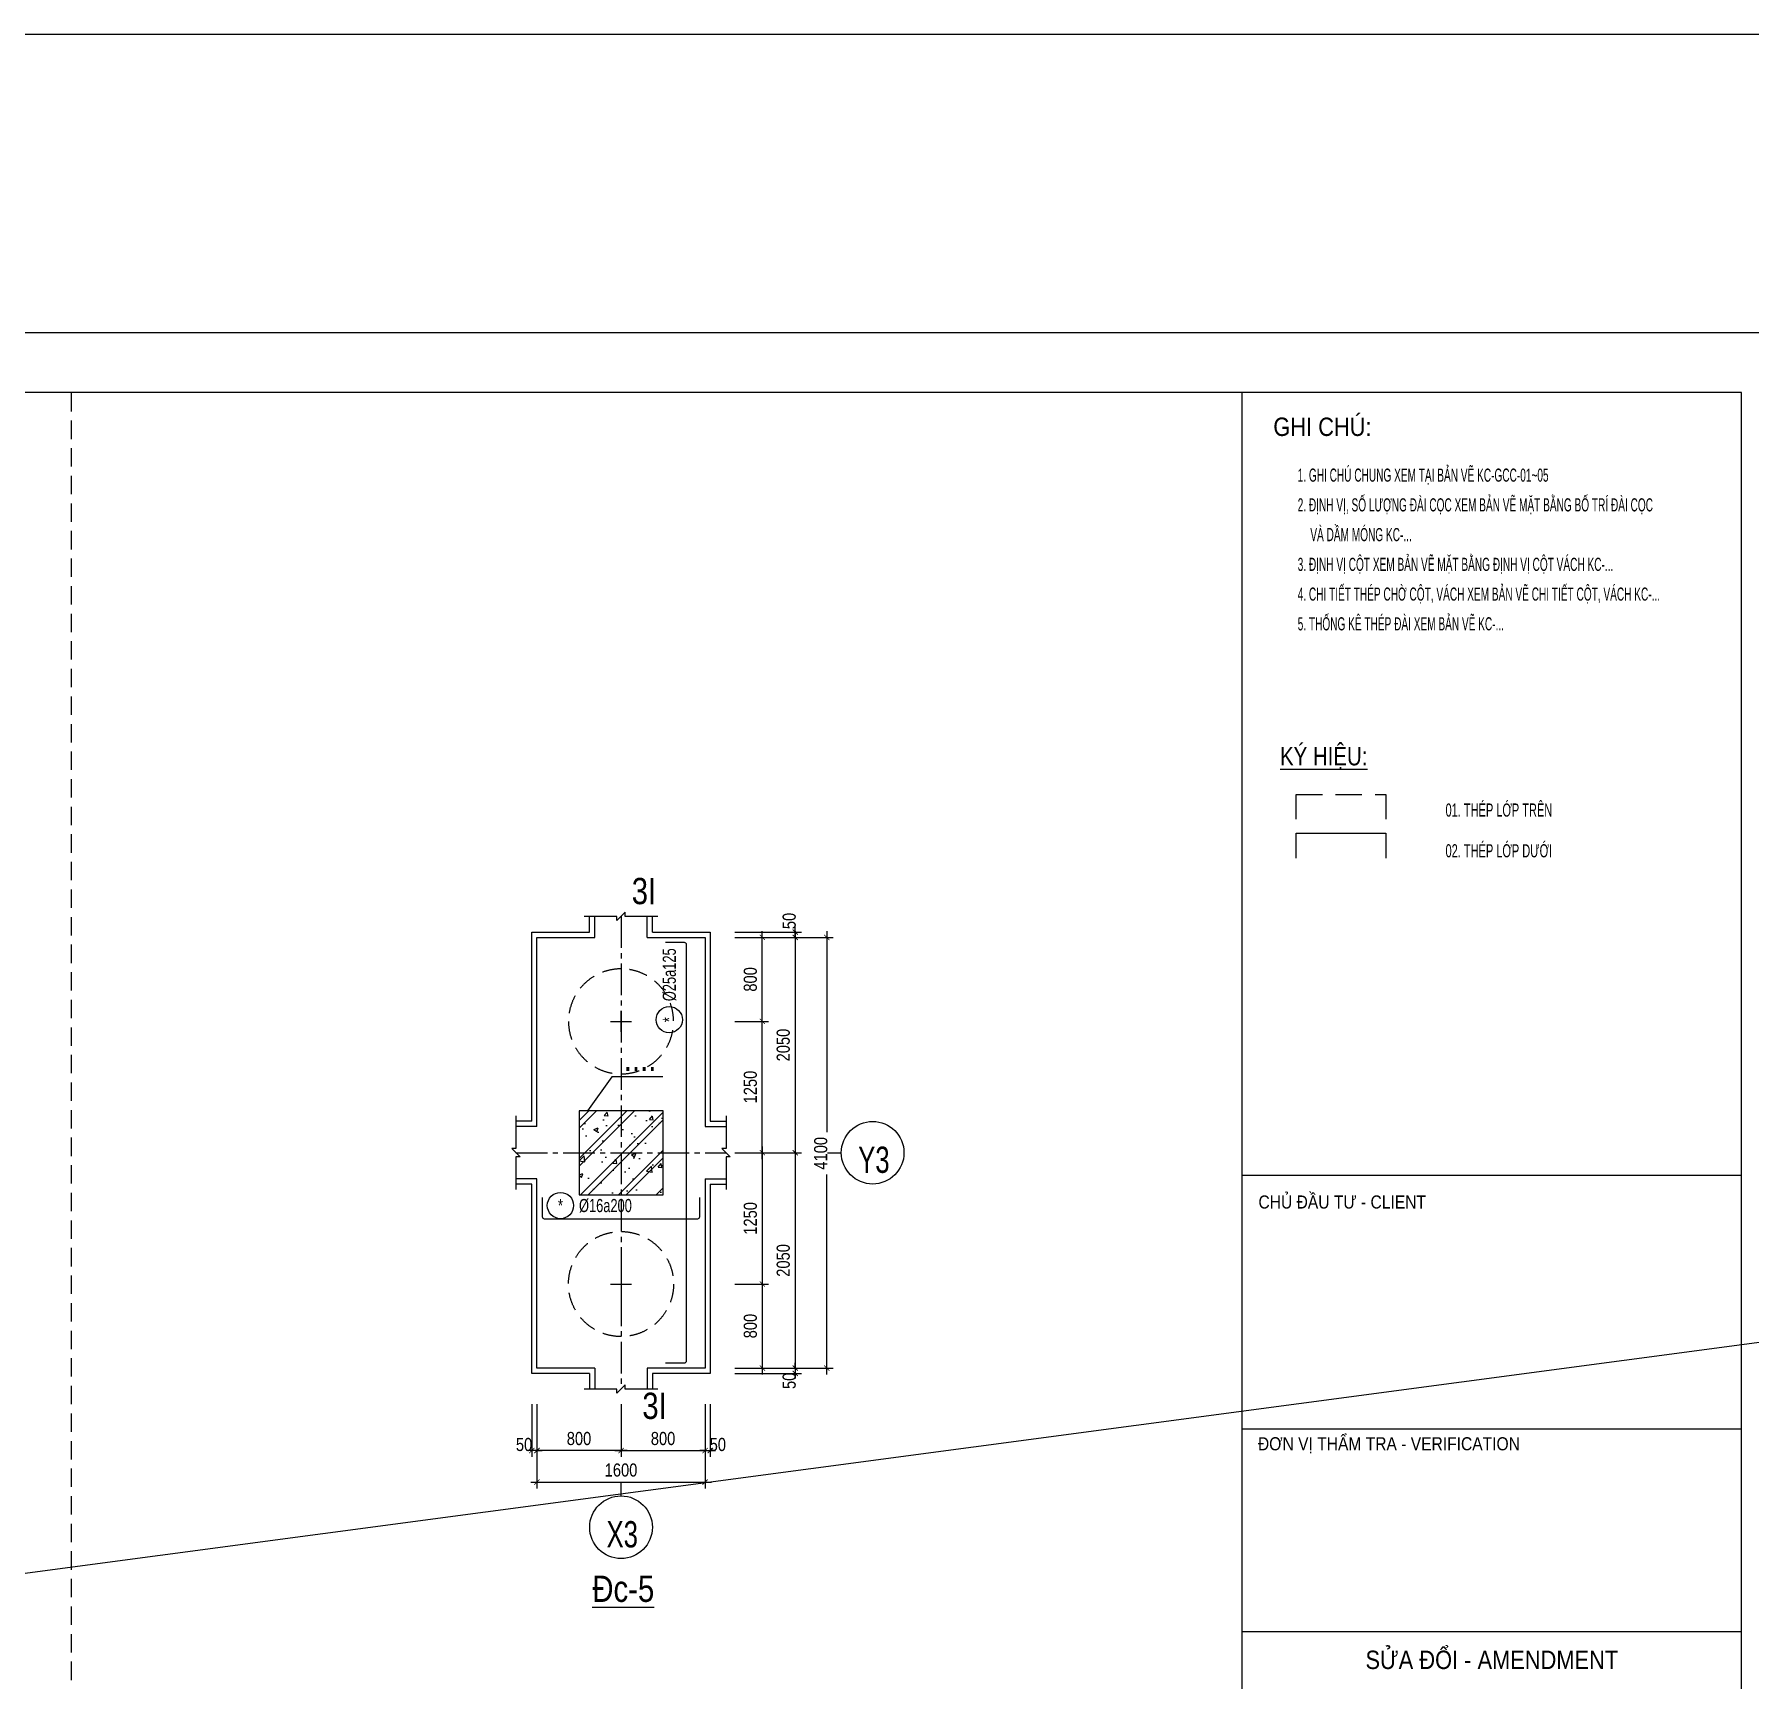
# Model space of a CAD drawing. Extents: x 71 to 2424299, y -14 to 1061502.
# Drawn here: x 1209357 to 1217521, y 494969 to 502800 of the extents above; entities that cross this region are included whole.
import ezdxf
from ezdxf.enums import TextEntityAlignment as Align

# ---------------------------------------------------------------- set-up
doc = ezdxf.new("R2010")
doc.units = 0
doc.header["$LTSCALE"] = 1000
doc.header["$MEASUREMENT"] = 0
doc.header["$PDMODE"] = 3
doc.linetypes.add('CENTER2', pattern=[1.125, 0.75, -0.125, 0.125, -0.125])
doc.linetypes.add('HIDDEN', pattern=[0.375, 0.25, -0.125])
doc.layers.get('0').update_dxf_attribs({"linetype": 'CONTINUOUS'})
doc.layers.get('Defpoints').update_dxf_attribs({"linetype": 'CONTINUOUS'})
for name, color, linetype in [('CDC -TEXT KHUNG', 7, 'CONTINUOUS'), ('CDC-KHUNGTEN', 7, 'CONTINUOUS'), ('CDC.01.AXIS', 160, 'CENTER2'), ('CDC.02.DIM', 1, 'CONTINUOUS'), ('CDC.03.BORDER', 3, 'CONTINUOUS'), ('CDC.04.HIDDEN', 8, 'HIDDEN'), ('CDC.05.STEEL', 4, 'CONTINUOUS'), ('CDC.06.TEXT', 2, 'CONTINUOUS'), ('CDC.09.COLUMN', 4, 'CONTINUOUS'), ('CDC.10.HATCH', 9, 'CONTINUOUS'), ('CDC.11.NOTE', 8, 'CONTINUOUS'), ('CDC.12.PILE', 7, 'CONTINUOUS'), ('CDC.14.STEELNUM', 9, 'CONTINUOUS'), ('KCS_CHI', 1, 'CONTINUOUS')]:
    doc.layers.add(name, color=color, linetype=linetype)
doc.styles.add('ARIAL', font='arial.ttf', dxfattribs={"width": 0.8})
doc.styles.add('KT CDC', font='arial.ttf', dxfattribs={"width": 0.85, "height": 200})
doc.styles.add('ROMANS', font='arial.ttf', dxfattribs={"width": 0.55})
doc.dimstyles.new('50', dxfattribs={"dimscale": 25, "dimtxt": 2.5, "dimasz": 1, "dimexe": 1.2, "dimexo": 0, "dimgap": 1, "dimtad": 1, "dimdec": 0, "dimlfac": 2, "dimdsep": 46, "dimtxsty": 'ARIAL', "dimblk": 'ARCHTICK', "dimcen": 1, "dimdle": 1.2, "dimclrd": 1, "dimclre": 1, "dimclrt": 2, "dimadec": 0, "dimazin": 0, "dimtfac": 0.00072, "dimtdec": 0, "dimtix": 1, "dimtmove": 2, "dimatfit": 3, "dimfxl": 1, "dimtolj": 1, "dimarcsym": 0})

# ---------------------------------------------------------------- blocks, each defined once
blk = doc.blocks.new('_ArchTick')
at = {"color": 0, "linetype": 'ByBlock', "const_width": 0.15}
blk.add_lwpolyline([(-0.5, -0.5), (0.5, 0.5)], dxfattribs=at)
blk = doc.blocks.new('*D1385')
at = {"layer": 'CDC.02.DIM', "color": 1, "lineweight": -2, "transparency": 16777216}
for p, q in [((1212690, 498502), (1213008.2, 498502)), ((1212978.2, 498532), (1212978.2, 497447)), ((1212690, 497477), (1213008.2, 497477))]:
    blk.add_line(p, q, dxfattribs=at)
at = {"layer": 'Defpoints', "color": 0, "transparency": 16777216}
for p in [(1212690, 498502), (1212690, 497477), (1212978.2, 497477)]:
    blk.add_point(p, dxfattribs=at)
at = {"layer": 'CDC.02.DIM', "color": 1, "lineweight": -2, "transparency": 16777216, "xscale": 25, "yscale": 25, "zscale": 25}
for p, rotation in [((1212978.2, 498502), 90), ((1212978.2, 497477), 270)]:
    blk.add_blockref('_ArchTick', p, dxfattribs=dict(at, rotation=rotation))
at = {"layer": 'CDC.02.DIM', "color": 2, "transparency": 16777216, "insert": (1212921.3, 497989.5), "char_height": 62.5, "attachment_point": 5, "rotation": 90, "style": 'ARIAL'}
blk.add_mtext('\\A1;2050', dxfattribs=at)
blk = doc.blocks.new('*D1386')
at = {"layer": 'CDC.02.DIM', "color": 1, "lineweight": -2, "transparency": 16777216}
for p, q in [((1212690, 497477), (1213008.2, 497477)), ((1212978.2, 497507), (1212978.2, 496422)), ((1212690, 496452), (1213008.2, 496452))]:
    blk.add_line(p, q, dxfattribs=at)
at = {"layer": 'Defpoints', "color": 0, "transparency": 16777216}
for p in [(1212690, 497477), (1212690, 496452), (1212978.2, 496452)]:
    blk.add_point(p, dxfattribs=at)
at = {"layer": 'CDC.02.DIM', "color": 1, "lineweight": -2, "transparency": 16777216, "xscale": 25, "yscale": 25, "zscale": 25}
for p, rotation in [((1212978.2, 497477), 90), ((1212978.2, 496452), 270)]:
    blk.add_blockref('_ArchTick', p, dxfattribs=dict(at, rotation=rotation))
at = {"layer": 'CDC.02.DIM', "color": 2, "transparency": 16777216, "insert": (1212921.3, 496964.5), "char_height": 62.5, "attachment_point": 5, "rotation": 90, "style": 'ARIAL'}
blk.add_mtext('\\A1;2050', dxfattribs=at)
blk = doc.blocks.new('*D1387')
at = {"layer": 'CDC.02.DIM', "color": 1, "lineweight": -2, "transparency": 16777216}
for p, q in [((1212690, 498502), (1213158.2, 498502)), ((1213128.2, 498532), (1213128.2, 497575)), ((1213128.2, 496422), (1213128.2, 497373.8)), ((1212690, 496452), (1213158.2, 496452))]:
    blk.add_line(p, q, dxfattribs=at)
at = {"layer": 'Defpoints', "color": 0, "transparency": 16777216}
for p in [(1212690, 498502), (1212690, 496452), (1213128.2, 496452)]:
    blk.add_point(p, dxfattribs=at)
at = {"layer": 'CDC.02.DIM', "color": 1, "lineweight": -2, "transparency": 16777216, "xscale": 25, "yscale": 25, "zscale": 25}
for p, rotation in [((1213128.2, 498502), 90), ((1213128.2, 496452), 270)]:
    blk.add_blockref('_ArchTick', p, dxfattribs=dict(at, rotation=rotation))
at = {"layer": 'CDC.02.DIM', "color": 2, "transparency": 16777216, "insert": (1213099.7, 497474.4), "char_height": 62.5, "attachment_point": 5, "rotation": 90, "style": 'ARIAL'}
blk.add_mtext('\\A1;4100', dxfattribs=at)
blk = doc.blocks.new('*D1388')
at = {"layer": 'CDC.02.DIM', "color": 1, "lineweight": -2, "transparency": 16777216}
for p, q in [((1212690, 498527), (1213008.2, 498527)), ((1212690, 498502), (1213008.2, 498502)), ((1212978.2, 498527), (1212978.2, 498552)), ((1212978.2, 498502), (1212978.2, 498527)), ((1212978.2, 498502), (1212978.2, 498477))]:
    blk.add_line(p, q, dxfattribs=at)
at = {"layer": 'Defpoints', "color": 0, "transparency": 16777216}
for p in [(1212690, 498527), (1212690, 498502), (1212978.2, 498527)]:
    blk.add_point(p, dxfattribs=at)
at = {"layer": 'CDC.02.DIM', "color": 1, "lineweight": -2, "transparency": 16777216, "xscale": 25, "yscale": 25, "zscale": 25}
for p, rotation in [((1212978.2, 498527), 270), ((1212978.2, 498502), 90)]:
    blk.add_blockref('_ArchTick', p, dxfattribs=dict(at, rotation=rotation))
at = {"layer": 'CDC.02.DIM', "color": 2, "transparency": 16777216, "insert": (1212949.7, 498580), "char_height": 62.5, "attachment_point": 5, "rotation": 90, "style": 'ARIAL'}
blk.add_mtext('\\A1;50', dxfattribs=at)
blk = doc.blocks.new('*D1389')
at = {"layer": 'CDC.02.DIM', "color": 1, "lineweight": -2, "transparency": 16777216}
for p, q in [((1212978.2, 496452), (1212978.2, 496477)), ((1212690, 496452), (1213008.2, 496452)), ((1212690, 496427), (1213008.2, 496427)), ((1212978.2, 496452), (1212978.2, 496427)), ((1212978.2, 496427), (1212978.2, 496402))]:
    blk.add_line(p, q, dxfattribs=at)
at = {"layer": 'Defpoints', "color": 0, "transparency": 16777216}
for p in [(1212690, 496452), (1212690, 496427), (1212978.2, 496427)]:
    blk.add_point(p, dxfattribs=at)
at = {"layer": 'CDC.02.DIM', "color": 1, "lineweight": -2, "transparency": 16777216, "xscale": 25, "yscale": 25, "zscale": 25}
for p, rotation in [((1212978.2, 496452), 270), ((1212978.2, 496427), 90)]:
    blk.add_blockref('_ArchTick', p, dxfattribs=dict(at, rotation=rotation))
at = {"layer": 'CDC.02.DIM', "color": 2, "transparency": 16777216, "insert": (1212949.7, 496391.3), "char_height": 62.5, "attachment_point": 5, "rotation": 90, "style": 'ARIAL'}
blk.add_mtext('\\A1;50', dxfattribs=at)
blk = doc.blocks.new('*D1390')
at = {"layer": 'CDC.02.DIM', "color": 1, "lineweight": -2, "transparency": 16777216}
for p, q in [((1212690, 498102), (1212851.6, 498102)), ((1212821.6, 497447), (1212821.6, 498132)), ((1212690, 497477), (1212851.6, 497477))]:
    blk.add_line(p, q, dxfattribs=at)
at = {"layer": 'Defpoints', "color": 0, "transparency": 16777216}
for p in [(1212690, 498102), (1212821.6, 498102), (1212690, 497477)]:
    blk.add_point(p, dxfattribs=at)
at = {"layer": 'CDC.02.DIM', "color": 1, "lineweight": -2, "transparency": 16777216, "xscale": 25, "yscale": 25, "zscale": 25}
for p, rotation in [((1212821.6, 498102), 90), ((1212821.6, 497477), 270)]:
    blk.add_blockref('_ArchTick', p, dxfattribs=dict(at, rotation=rotation))
at = {"layer": 'CDC.02.DIM', "color": 2, "transparency": 16777216, "insert": (1212764.7, 497789.5), "char_height": 62.5, "attachment_point": 5, "rotation": 90, "style": 'ARIAL'}
blk.add_mtext('\\A1;1250', dxfattribs=at)
blk = doc.blocks.new('*D1391')
at = {"layer": 'CDC.02.DIM', "color": 1, "lineweight": -2, "transparency": 16777216}
for p, q in [((1212690, 497477), (1212851.6, 497477)), ((1212821.6, 497507), (1212821.6, 496822)), ((1212690, 496852), (1212851.6, 496852))]:
    blk.add_line(p, q, dxfattribs=at)
at = {"layer": 'Defpoints', "color": 0, "transparency": 16777216}
for p in [(1212690, 497477), (1212690, 496852), (1212821.6, 496852)]:
    blk.add_point(p, dxfattribs=at)
at = {"layer": 'CDC.02.DIM', "color": 1, "lineweight": -2, "transparency": 16777216, "xscale": 25, "yscale": 25, "zscale": 25}
for p, rotation in [((1212821.6, 497477), 90), ((1212821.6, 496852), 270)]:
    blk.add_blockref('_ArchTick', p, dxfattribs=dict(at, rotation=rotation))
at = {"layer": 'CDC.02.DIM', "color": 2, "transparency": 16777216, "insert": (1212764.7, 497164.5), "char_height": 62.5, "attachment_point": 5, "rotation": 90, "style": 'ARIAL'}
blk.add_mtext('\\A1;1250', dxfattribs=at)
blk = doc.blocks.new('*D1392')
at = {"layer": 'CDC.02.DIM', "color": 1, "lineweight": -2, "transparency": 16777216}
for p, q in [((1211749.1, 496280), (1211749.1, 496029.6)), ((1212149.1, 496280), (1212149.1, 496029.6)), ((1212179.1, 496059.6), (1211719.1, 496059.6))]:
    blk.add_line(p, q, dxfattribs=at)
at = {"layer": 'Defpoints', "color": 0, "transparency": 16777216}
for p in [(1211749.1, 496280), (1212149.1, 496280), (1211749.1, 496059.6)]:
    blk.add_point(p, dxfattribs=at)
at = {"layer": 'CDC.02.DIM', "color": 1, "lineweight": -2, "transparency": 16777216, "xscale": 25, "yscale": 25, "zscale": 25, "rotation": 180}
blk.add_blockref('_ArchTick', (1211749.1, 496059.6), dxfattribs=at)
at = {"layer": 'CDC.02.DIM', "color": 1, "lineweight": -2, "transparency": 16777216, "xscale": 25, "yscale": 25, "zscale": 25}
blk.add_blockref('_ArchTick', (1212149.1, 496059.6), dxfattribs=at)
at = {"layer": 'CDC.02.DIM', "color": 2, "transparency": 16777216, "insert": (1211949.1, 496116.5), "char_height": 62.5, "attachment_point": 5, "style": 'ARIAL'}
blk.add_mtext('\\A1;800', dxfattribs=at)
blk = doc.blocks.new('*D1393')
at = {"layer": 'CDC.02.DIM', "color": 1, "lineweight": -2, "transparency": 16777216}
for p, q in [((1212149.1, 496280), (1212149.1, 496029.6)), ((1212549.1, 496280), (1212549.1, 496029.6)), ((1212119.1, 496059.6), (1212579.1, 496059.6))]:
    blk.add_line(p, q, dxfattribs=at)
at = {"layer": 'Defpoints', "color": 0, "transparency": 16777216}
for p in [(1212149.1, 496280), (1212549.1, 496280), (1212549.1, 496059.6)]:
    blk.add_point(p, dxfattribs=at)
at = {"layer": 'CDC.02.DIM', "color": 1, "lineweight": -2, "transparency": 16777216, "xscale": 25, "yscale": 25, "zscale": 25, "rotation": 180}
blk.add_blockref('_ArchTick', (1212149.1, 496059.6), dxfattribs=at)
at = {"layer": 'CDC.02.DIM', "color": 1, "lineweight": -2, "transparency": 16777216, "xscale": 25, "yscale": 25, "zscale": 25}
blk.add_blockref('_ArchTick', (1212549.1, 496059.6), dxfattribs=at)
at = {"layer": 'CDC.02.DIM', "color": 2, "transparency": 16777216, "insert": (1212349.1, 496116.5), "char_height": 62.5, "attachment_point": 5, "style": 'ARIAL'}
blk.add_mtext('\\A1;800', dxfattribs=at)
blk = doc.blocks.new('*D1394')
at = {"layer": 'CDC.02.DIM', "color": 1, "lineweight": -2, "transparency": 16777216}
for p, q in [((1211749.1, 496280), (1211749.1, 495879.6)), ((1212549.1, 496280), (1212549.1, 495879.6)), ((1211719.1, 495909.6), (1212579.1, 495909.6))]:
    blk.add_line(p, q, dxfattribs=at)
at = {"layer": 'Defpoints', "color": 0, "transparency": 16777216}
for p in [(1211749.1, 496280), (1212549.1, 496280), (1212549.1, 495909.6)]:
    blk.add_point(p, dxfattribs=at)
at = {"layer": 'CDC.02.DIM', "color": 1, "lineweight": -2, "transparency": 16777216, "xscale": 25, "yscale": 25, "zscale": 25, "rotation": 180}
blk.add_blockref('_ArchTick', (1211749.1, 495909.6), dxfattribs=at)
at = {"layer": 'CDC.02.DIM', "color": 1, "lineweight": -2, "transparency": 16777216, "xscale": 25, "yscale": 25, "zscale": 25}
blk.add_blockref('_ArchTick', (1212549.1, 495909.6), dxfattribs=at)
at = {"layer": 'CDC.02.DIM', "color": 2, "transparency": 16777216, "insert": (1212149.1, 495966.5), "char_height": 62.5, "attachment_point": 5, "style": 'ARIAL'}
blk.add_mtext('\\A1;1600', dxfattribs=at)
blk = doc.blocks.new('*D1395')
at = {"layer": 'CDC.02.DIM', "color": 1, "lineweight": -2, "transparency": 16777216}
for p, q in [((1211724.1, 496280), (1211724.1, 496029.6)), ((1211749.1, 496280), (1211749.1, 496029.6)), ((1211724.1, 496059.6), (1211699.1, 496059.6)), ((1211749.1, 496059.6), (1211724.1, 496059.6)), ((1211749.1, 496059.6), (1211774.1, 496059.6))]:
    blk.add_line(p, q, dxfattribs=at)
at = {"layer": 'Defpoints', "color": 0, "transparency": 16777216}
for p in [(1211724.1, 496280), (1211749.1, 496280), (1211724.1, 496059.6)]:
    blk.add_point(p, dxfattribs=at)
at = {"layer": 'CDC.02.DIM', "color": 1, "lineweight": -2, "transparency": 16777216, "xscale": 25, "yscale": 25, "zscale": 25}
blk.add_blockref('_ArchTick', (1211724.1, 496059.6), dxfattribs=at)
at = {"layer": 'CDC.02.DIM', "color": 1, "lineweight": -2, "transparency": 16777216, "xscale": 25, "yscale": 25, "zscale": 25, "rotation": 180}
blk.add_blockref('_ArchTick', (1211749.1, 496059.6), dxfattribs=at)
at = {"layer": 'CDC.02.DIM', "color": 2, "transparency": 16777216, "insert": (1211687.6, 496088.1), "char_height": 62.5, "attachment_point": 5, "style": 'ARIAL'}
blk.add_mtext('\\A1;50', dxfattribs=at)
blk = doc.blocks.new('*D1396')
at = {"layer": 'CDC.02.DIM', "color": 1, "lineweight": -2, "transparency": 16777216}
for p, q in [((1212549.1, 496280), (1212549.1, 496029.6)), ((1212574.1, 496280), (1212574.1, 496029.6)), ((1212549.1, 496059.6), (1212524.1, 496059.6)), ((1212549.1, 496059.6), (1212574.1, 496059.6)), ((1212574.1, 496059.6), (1212599.1, 496059.6))]:
    blk.add_line(p, q, dxfattribs=at)
at = {"layer": 'Defpoints', "color": 0, "transparency": 16777216}
for p in [(1212549.1, 496280), (1212574.1, 496280), (1212574.1, 496059.6)]:
    blk.add_point(p, dxfattribs=at)
at = {"layer": 'CDC.02.DIM', "color": 1, "lineweight": -2, "transparency": 16777216, "xscale": 25, "yscale": 25, "zscale": 25}
blk.add_blockref('_ArchTick', (1212549.1, 496059.6), dxfattribs=at)
at = {"layer": 'CDC.02.DIM', "color": 1, "lineweight": -2, "transparency": 16777216, "xscale": 25, "yscale": 25, "zscale": 25, "rotation": 180}
blk.add_blockref('_ArchTick', (1212574.1, 496059.6), dxfattribs=at)
at = {"layer": 'CDC.02.DIM', "color": 2, "transparency": 16777216, "insert": (1212609.8, 496088.1), "char_height": 62.5, "attachment_point": 5, "style": 'ARIAL'}
blk.add_mtext('\\A1;50', dxfattribs=at)
blk = doc.blocks.new('D1000')
at = {"layer": 'CDC.01.AXIS'}
for p, q in [((100, 0), (-100, 0)), ((0, -100), (0, 100))]:
    blk.add_line(p, q, dxfattribs=at)
at = {"layer": 'CDC.04.HIDDEN', "ltscale": 0.7}
blk.add_circle((0, 0), 500, dxfattribs=at)
blk = doc.blocks.new('*D1769')
at = {"layer": 'CDC.02.DIM', "color": 1, "lineweight": -2, "transparency": 16777216}
for p, q in [((1212821.6, 496882), (1212821.6, 496422)), ((1212690, 496852), (1212851.6, 496852)), ((1212690, 496452), (1212851.6, 496452))]:
    blk.add_line(p, q, dxfattribs=at)
at = {"layer": 'Defpoints', "color": 0, "transparency": 16777216}
for p in [(1212690, 496852), (1212690, 496452), (1212821.6, 496452)]:
    blk.add_point(p, dxfattribs=at)
at = {"layer": 'CDC.02.DIM', "color": 1, "lineweight": -2, "transparency": 16777216, "xscale": 25, "yscale": 25, "zscale": 25}
for p, rotation in [((1212821.6, 496852), 90), ((1212821.6, 496452), 270)]:
    blk.add_blockref('_ArchTick', p, dxfattribs=dict(at, rotation=rotation))
at = {"layer": 'CDC.02.DIM', "color": 2, "transparency": 16777216, "insert": (1212764.7, 496652), "char_height": 62.5, "attachment_point": 5, "rotation": 90, "style": 'ARIAL'}
blk.add_mtext('\\A1;800', dxfattribs=at)
blk = doc.blocks.new('*D1770')
at = {"layer": 'CDC.02.DIM', "color": 1, "lineweight": -2, "transparency": 16777216}
for p, q in [((1212690, 498502), (1212851.6, 498502)), ((1212821.6, 498072), (1212821.6, 498532)), ((1212690, 498102), (1212851.6, 498102))]:
    blk.add_line(p, q, dxfattribs=at)
at = {"layer": 'Defpoints', "color": 0, "transparency": 16777216}
for p in [(1212690, 498502), (1212821.6, 498502), (1212690, 498102)]:
    blk.add_point(p, dxfattribs=at)
at = {"layer": 'CDC.02.DIM', "color": 1, "lineweight": -2, "transparency": 16777216, "xscale": 25, "yscale": 25, "zscale": 25}
for p, rotation in [((1212821.6, 498502), 90), ((1212821.6, 498102), 270)]:
    blk.add_blockref('_ArchTick', p, dxfattribs=dict(at, rotation=rotation))
at = {"layer": 'CDC.02.DIM', "color": 2, "transparency": 16777216, "insert": (1212764.7, 498302), "char_height": 62.5, "attachment_point": 5, "rotation": 90, "style": 'ARIAL'}
blk.add_mtext('\\A1;800', dxfattribs=at)
blk = doc.blocks.new('34')
at = {"color": 4, "elevation": 0}
blk.add_lwpolyline([(1087304.3, 521742.8), (1107165, 521742.8), (1107165, 536023), (1087304.3, 536023)], close=True, dxfattribs=at)
at = {"layer": 'CDC-KHUNGTEN', "color": 4}
blk.add_line((1104790, 521742.8), (1104790, 536023), dxfattribs=at)
at = {"layer": 'CDC-KHUNGTEN', "color": 7}
for p, q in [((1107165, 521742.8), (1107165, 536023)), ((1107165, 532295.7), (1104790, 532295.7)), ((1107165, 531089.3), (1104790, 531089.3)), ((1107165, 530124.6), (1104790, 530124.6))]:
    blk.add_line(p, q, dxfattribs=at)
at = {"layer": 'Defpoints', "elevation": 0}
blk.add_lwpolyline([(1086424.2, 521457.2), (1086424.2, 536307.2), (1107449.2, 536307.2), (1107449.2, 521457.2), (1086424.2, 521457.2)], close=True, dxfattribs=at)
at = {"layer": 'CDC -TEXT KHUNG', "style": 'KT CDC', "width": 0.85}
for s, p in [('CHỦ ĐẦU TƯ - CLIENT', (1104866.8, 532138.4)), ('ĐƠN VỊ THẨM TRA - VERIFICATION ', (1104864.2, 530987.8))]:
    blk.add_text(s, height=62.5, dxfattribs=at).set_placement(p)
at = {"layer": 'CDC -TEXT KHUNG', "color": 6, "style": 'KT CDC', "width": 0.85}
blk.add_text('SỬA ĐỔI - AMENDMENT', height=87.5, dxfattribs=at).set_placement((1105977.5, 529946.9), align=Align.CENTER)

msp = doc.modelspace()

# ---------------------------------------------------------------- hatches: boundary and pattern name
at = {"layer": 'CDC.10.HATCH'}
h = msp.add_hatch(dxfattribs=at)
h.set_pattern_fill('CHAU-01', color=256, scale=30, style=0, pattern_type=2)
h.set_pattern_definition([(50, (1020, -17150), (215.178055, -18.82564), [22.5, -247.5]), (355, (1020, -17150), (-41.6254, 225.65764), [18, -198]), (100.4514, (1037.93, -17151.57), (173.552815, 206.831863), [19.122057, -210.342634]), (46.1842, (1020, -17090), (320.172315, -49.655704), [33.75, -371.25]), (96.6356, (1046.68, -17094.14), (280.39881, 292.23536), [28.68309, -315.5139]), (351.1842, (1020, -17090), (280.39858, 292.23558), [27, -297]), (21, (1050, -17105), (179.072116, -120.785667), [22.5, -247.5]), (326, (1050, -17105), (72.9946, 217.545014), [18, -198]), (71.4514, (1064.92, -17115.07), (252.06679, 96.75915), [19.122057, -210.342634]), (37.5, (1020, -17150), (3.6479566, 99.868156), [0, -195.6, 0, -201, 0, -198.75]), (7.5, (1020, -17150), (78.920861, 118.3235136), [0, -114.6, 0, -191.1, 0, -75.75]), (327.5, (953.1, -17150), (160.146731, -6.7664615), [0, -75, 0, -234, 0, -310.5]), (317.5, (923.1, -17150), (174.955851, 30.031495), [0, -97.5, 0, -155.4, 0, -220.5]), (45, (1020, -17150), (-90.156115, 90.156115), []), (45, (1020, -17113.25), (-90.156115, 90.156115), [])])
h.paths.add_polyline_path([(1212349.34, 497677.04), (1211949.34, 497677.04), (1211949.34, 497277.04), (1212349.34, 497277.04)])

# ---------------------------------------------------------------- linework, layer by layer
at = {"layer": 'CDC.01.AXIS', "ltscale": 0.2}
for p, q in [((1212149.08, 498602.04), (1212149.08, 496352.04)), ((1211649.08, 497477.04), (1212649.08, 497477.04))]:
    msp.add_line(p, q, dxfattribs=at)
at = {"layer": 'CDC.03.BORDER'}
for p, q in [((1212024.08, 498502.04), (1212024.08, 498602.04)), ((1212274.08, 498502.04), (1212274.08, 498602.04)), ((1211749.08, 497602.04), (1211649.08, 497602.04)), ((1212549.08, 497602.04), (1212649.08, 497602.04)), ((1211749.08, 497352.04), (1211649.08, 497352.04)), ((1212549.08, 497352.04), (1212649.08, 497352.04)), ((1212024.08, 496452.04), (1212024.08, 496352.04)), ((1212274.08, 496452.04), (1212274.08, 496352.04))]:
    msp.add_line(p, q, dxfattribs=at)
for points in [[(1211749.08, 497602.04), (1211749.08, 498502.04), (1212024.08, 498502.04)], [(1212274.08, 498502.04), (1212549.08, 498502.04), (1212549.08, 497602.04)], [(1212024.08, 496452.04), (1211749.08, 496452.04), (1211749.08, 497352.04)], [(1212549.08, 497352.04), (1212549.08, 496452.04), (1212274.08, 496452.04)]]:
    msp.add_lwpolyline(points, dxfattribs=at)
at = {"layer": 'CDC.04.HIDDEN', "ltscale": 0.35}
msp.add_line((1209531.87, 501092.5), (1209531.87, 486817.5), dxfattribs=at)
at = {"layer": 'CDC.05.STEEL', "linetype": 'HIDDEN', "ltscale": 0.5, "elevation": 0}
msp.add_lwpolyline([(1215362.54, 499064.29), (1215362.54, 499182.75), (1215788.57, 499182.75), (1215788.57, 499064.29)], dxfattribs=at)
at = {"layer": 'CDC.05.STEEL', "elevation": 0}
msp.add_lwpolyline([(1215362.54, 498879.55), (1215362.54, 498998.02), (1215788.57, 498998.02), (1215788.57, 498879.55)], dxfattribs=at)
at = {"layer": 'CDC.05.STEEL'}
for points in [[(1212361.21, 496477.04), (1212451.21, 496477.04, 0.4142136), (1212461.21, 496487.04), (1212461.21, 498467.04, 0.4142136), (1212451.21, 498477.04), (1212361.21, 498477.04)], [(1211774.08, 497263.17), (1211774.08, 497173.17, 0.4142136), (1211784.08, 497163.17), (1212514.08, 497163.17, 0.4142136), (1212524.08, 497173.17), (1212524.08, 497263.17)]]:
    msp.add_lwpolyline(points, format="xyb", dxfattribs=at)
at = {"layer": 'CDC.09.COLUMN'}
msp.add_lwpolyline([(1211949.34, 497277.04), (1212349.34, 497277.04), (1212349.34, 497677.04), (1211949.34, 497677.04)], close=True, dxfattribs=at)
at = {"layer": 'CDC.11.NOTE'}
for p, q in [((1211999.08, 498527.04), (1211999.08, 498602.04)), ((1212299.08, 498527.04), (1212299.08, 498602.04)), ((1211724.08, 497627.04), (1211649.08, 497627.04)), ((1212574.08, 497627.04), (1212649.08, 497627.04)), ((1213131.62, 497477.04), (1213197.55, 497477.04)), ((1211724.08, 497327.04), (1211649.08, 497327.04)), ((1212574.08, 497327.04), (1212649.08, 497327.04)), ((1211999.08, 496427.04), (1211999.08, 496352.04)), ((1212299.08, 496427.04), (1212299.08, 496352.04)), ((1212149.08, 495843.7), (1212149.08, 495909.63))]:
    msp.add_line(p, q, dxfattribs=at)
for points in [[(1212324.08, 498602.04), (1212169.08, 498602.04), (1212169.08, 498622.04), (1212129.08, 498582.04), (1212129.08, 498602.04), (1211974.08, 498602.04)], [(1211724.08, 497627.04), (1211724.08, 498527.04), (1211999.08, 498527.04)], [(1212299.08, 498527.04), (1212574.08, 498527.04), (1212574.08, 497627.04)], [(1211649.08, 497652.04), (1211649.08, 497497.04), (1211629.08, 497497.04), (1211669.08, 497457.04), (1211649.08, 497457.04), (1211649.08, 497302.04)], [(1212649.08, 497652.04), (1212649.08, 497497.04), (1212629.08, 497497.04), (1212669.08, 497457.04), (1212649.08, 497457.04), (1212649.08, 497302.04)], [(1211999.08, 496427.04), (1211724.08, 496427.04), (1211724.08, 497327.04)], [(1212574.08, 497327.04), (1212574.08, 496427.04), (1212299.08, 496427.04)], [(1212324.08, 496352.04), (1212169.08, 496352.04), (1212169.08, 496372.04), (1212129.08, 496332.04), (1212129.08, 496352.04), (1211974.08, 496352.04)]]:
    msp.add_lwpolyline(points, dxfattribs=at)
for centre in [(1213346.69, 497477.04), (1212149.08, 495694.56)]:
    msp.add_circle(centre, 149.14, dxfattribs=at)
at = {"layer": 'CDC.14.STEELNUM'}
for centre in [(1212378.71, 498110.11), (1211860.85, 497225.67)]:
    msp.add_circle(centre, 62.5, dxfattribs=at)
at = {"layer": 'Defpoints', "color": 1}
msp.add_line((1264360, 502800), (1082950, 478660), dxfattribs=at)
msp.add_lwpolyline([(1082950, 502800), (1264360, 502800), (1264360, 478660), (1082950, 478660)], close=True, dxfattribs=at)
at = {"layer": 'KCS_CHI'}
msp.add_lwpolyline([(1212348.39, 497837.89), (1212105.54, 497837.89), (1211990, 497677.04)], dxfattribs=at)

# ---------------------------------------------------------------- block references
at = {"layer": 'CDC.03.BORDER'}
msp.add_blockref('34', (110316.09, -34927.16), dxfattribs=at)
at = {"layer": 'CDC.12.PILE', "xscale": -0.5, "yscale": 0.5, "zscale": 0.5}
msp.add_blockref('D1000', (1212149.08, 498102.04), dxfattribs=at)
at = {"layer": 'CDC.12.PILE', "xscale": 0.5, "yscale": 0.5, "zscale": 0.5, "rotation": 180}
msp.add_blockref('D1000', (1212149.08, 496852.04), dxfattribs=at)

# ---------------------------------------------------------------- texts
at = {"layer": 'CDC -TEXT KHUNG', "color": 6, "style": 'KT CDC', "width": 0.85}
msp.add_text('GHI CHÚ:', height=87.5, dxfattribs=at).set_placement((1215253.56, 500888.37))
at = {"layer": 'CDC.06.TEXT'}
for s, height, style, width, p in [('1. GHI CHÚ CHUNG XEM TẠI BẢN VẼ KC-GCC-01~05', 62.5, 'ROMANS', 0.55, (1215369.62, 500670.71, -80000)), ('2. ĐỊNH VỊ, SỐ LƯỢNG ĐÀI CỌC XEM BẢN VẼ MẶT BẰNG BỐ TRÍ ĐÀI CỌC', 62.5, 'ROMANS', 0.55, (1215369.62, 500529.18, -80000)), ('VÀ DẦM MÓNG KC-...', 62.5, 'ROMANS', 0.55, (1215429.62, 500387.66, -80000)), ('3. ĐỊNH VỊ CỘT XEM BẢN VẼ MẶT BẰNG ĐỊNH VỊ CỘT VÁCH KC-...', 62.5, 'ROMANS', 0.55, (1215369.62, 500246.14, -80000)), ('4. CHI TIẾT THÉP CHỜ CỘT, VÁCH XEM BẢN VẼ CHI TIẾT CỘT, VÁCH KC-...', 62.5, 'ROMANS', 0.55, (1215369.62, 500104.62, -80000)), ('5. THỐNG KÊ THÉP ĐÀI XEM BẢN VẼ KC-...', 62.5, 'ROMANS', 0.55, (1215369.62, 499963.09, -80000)), ('%%UKÝ HIỆU:', 87, 'ARIAL', 0.8, (1215285.46, 499320.7)), ('01. THÉP LỚP TRÊN', 62.5, 'ROMANS', 0.6, (1216073.24, 499076.76, -80000)), ('02. THÉP LỚP DƯỚI', 62.5, 'ROMANS', 0.6, (1216073.24, 498882.93, -80000))]:
    msp.add_text(s, height=height, dxfattribs=dict(at, style=style, width=width)).set_placement(p)
at = {"layer": 'CDC.06.TEXT', "style": 'ARIAL'}
for s, height, width, p in [('3I', 125, 0.8, (1212258.25, 498722.5)), ('....', 125, 0.8, (1212239.56, 497928.69)), ('%%C16a200', 62.5, 0.7, (1212074.87, 497225.67)), ('3I', 125, 0.8, (1212308.72, 496272.5)), ('%%UĐc-5', 125, 0.8, (1212159.86, 495401.78))]:
    msp.add_text(s, height=height, dxfattribs=dict(at, width=width)).set_placement(p, align=Align.MIDDLE_CENTER)
at = {"layer": 'CDC.06.TEXT', "style": 'ARIAL', "width": 0.7}
msp.add_text('%%C25a125', height=62.5, rotation=90, dxfattribs=at).set_placement((1212378.71, 498324.13), align=Align.MIDDLE_CENTER)
at = {"layer": 'CDC.06.TEXT', "char_height": 125, "width": 116.16, "attachment_point": 8, "line_spacing_factor": 0.938532}
for s, insert in [('{\\fArial|b0|i0|c0|p34;\\W0.7;Y3}', (1213352.61, 497379.37)), ('{\\fArial|b0|i0|c0|p34;\\W0.7;X3}', (1212155, 495596.89))]:
    msp.add_mtext(s, dxfattribs=dict(at, insert=insert))
at = {"layer": 'CDC.14.STEELNUM', "style": 'ARIAL', "width": 0.7}
msp.add_text('*', height=62.5, rotation=90, dxfattribs=at).set_placement((1212378.71, 498110.11), align=Align.MIDDLE_CENTER)
msp.add_text('*', height=62.5, dxfattribs=at).set_placement((1211860.85, 497225.67), align=Align.MIDDLE_CENTER)

# ---------------------------------------------------------------- dimensions: what is measured, and where the dimension line sits
at = {"layer": 'CDC.02.DIM'}
for base, p1, p2, picture, middle in [((1212978.17, 498527.04), (1212690, 498502.04), (1212690, 498527.04), '*D1388', (1212949.71, 498580)), ((1213128.17, 496452.04), (1212690, 498502.04), (1212690, 496452.04), '*D1387', (1213099.71, 497474.4)), ((1212978.17, 496427.04), (1212690, 496452.04), (1212690, 496427.04), '*D1389', (1212949.71, 496391.31))]:
    dim = msp.add_linear_dim(base=base, p1=p1, p2=p2, angle=90, dimstyle='50', dxfattribs=at)
    dim.commit()
    dim.dimension.update_dxf_attribs({"geometry": picture, "text_midpoint": middle, "dimtype": 160})
for base, p1, p2, angle, picture, middle in [((1212978.17, 497477.04), (1212690, 498502.04), (1212690, 497477.04), 90, '*D1385', (1212921.26, 497989.54)), ((1212821.58, 498502.04), (1212690, 498102.04), (1212690, 498502.04), 90, '*D1770', (1212764.67, 498302.04)), ((1212821.58, 498102.04), (1212690, 497477.04), (1212690, 498102.04), 90, '*D1390', (1212764.67, 497789.54)), ((1212978.17, 496452.04), (1212690, 497477.04), (1212690, 496452.04), 90, '*D1386', (1212921.26, 496964.54)), ((1212821.58, 496852.04), (1212690, 497477.04), (1212690, 496852.04), 270, '*D1391', (1212764.67, 497164.54)), ((1212821.58, 496452.04), (1212690, 496852.04), (1212690, 496452.04), 270, '*D1769', (1212764.67, 496652.04))]:
    dim = msp.add_linear_dim(base=base, p1=p1, p2=p2, angle=angle, dimstyle='50', dxfattribs=at)
    dim.commit()
    dim.dimension.update_dxf_attribs({"geometry": picture, "text_midpoint": middle})
for base, p1, p2, picture, middle in [((1211724.08, 496059.63), (1211749.08, 496280), (1211724.08, 496280), '*D1395', (1211687.64, 496088.08)), ((1212574.08, 496059.63), (1212549.08, 496280), (1212574.08, 496280), '*D1396', (1212609.81, 496088.08))]:
    dim = msp.add_linear_dim(base=base, p1=p1, p2=p2, dimstyle='50', dxfattribs=at)
    dim.commit()
    dim.dimension.update_dxf_attribs({"geometry": picture, "text_midpoint": middle, "dimtype": 160})
for base, p1, p2, picture, middle in [((1211749.08, 496059.63), (1212149.08, 496280), (1211749.08, 496280), '*D1392', (1211949.08, 496116.54)), ((1212549.08, 495909.63), (1211749.08, 496280), (1212549.08, 496280), '*D1394', (1212149.08, 495966.54)), ((1212549.08, 496059.63), (1212149.08, 496280), (1212549.08, 496280), '*D1393', (1212349.08, 496116.54))]:
    dim = msp.add_linear_dim(base=base, p1=p1, p2=p2, dimstyle='50', dxfattribs=at)
    dim.commit()
    dim.dimension.update_dxf_attribs({"geometry": picture, "text_midpoint": middle})

doc.saveas('drawing.dxf')
